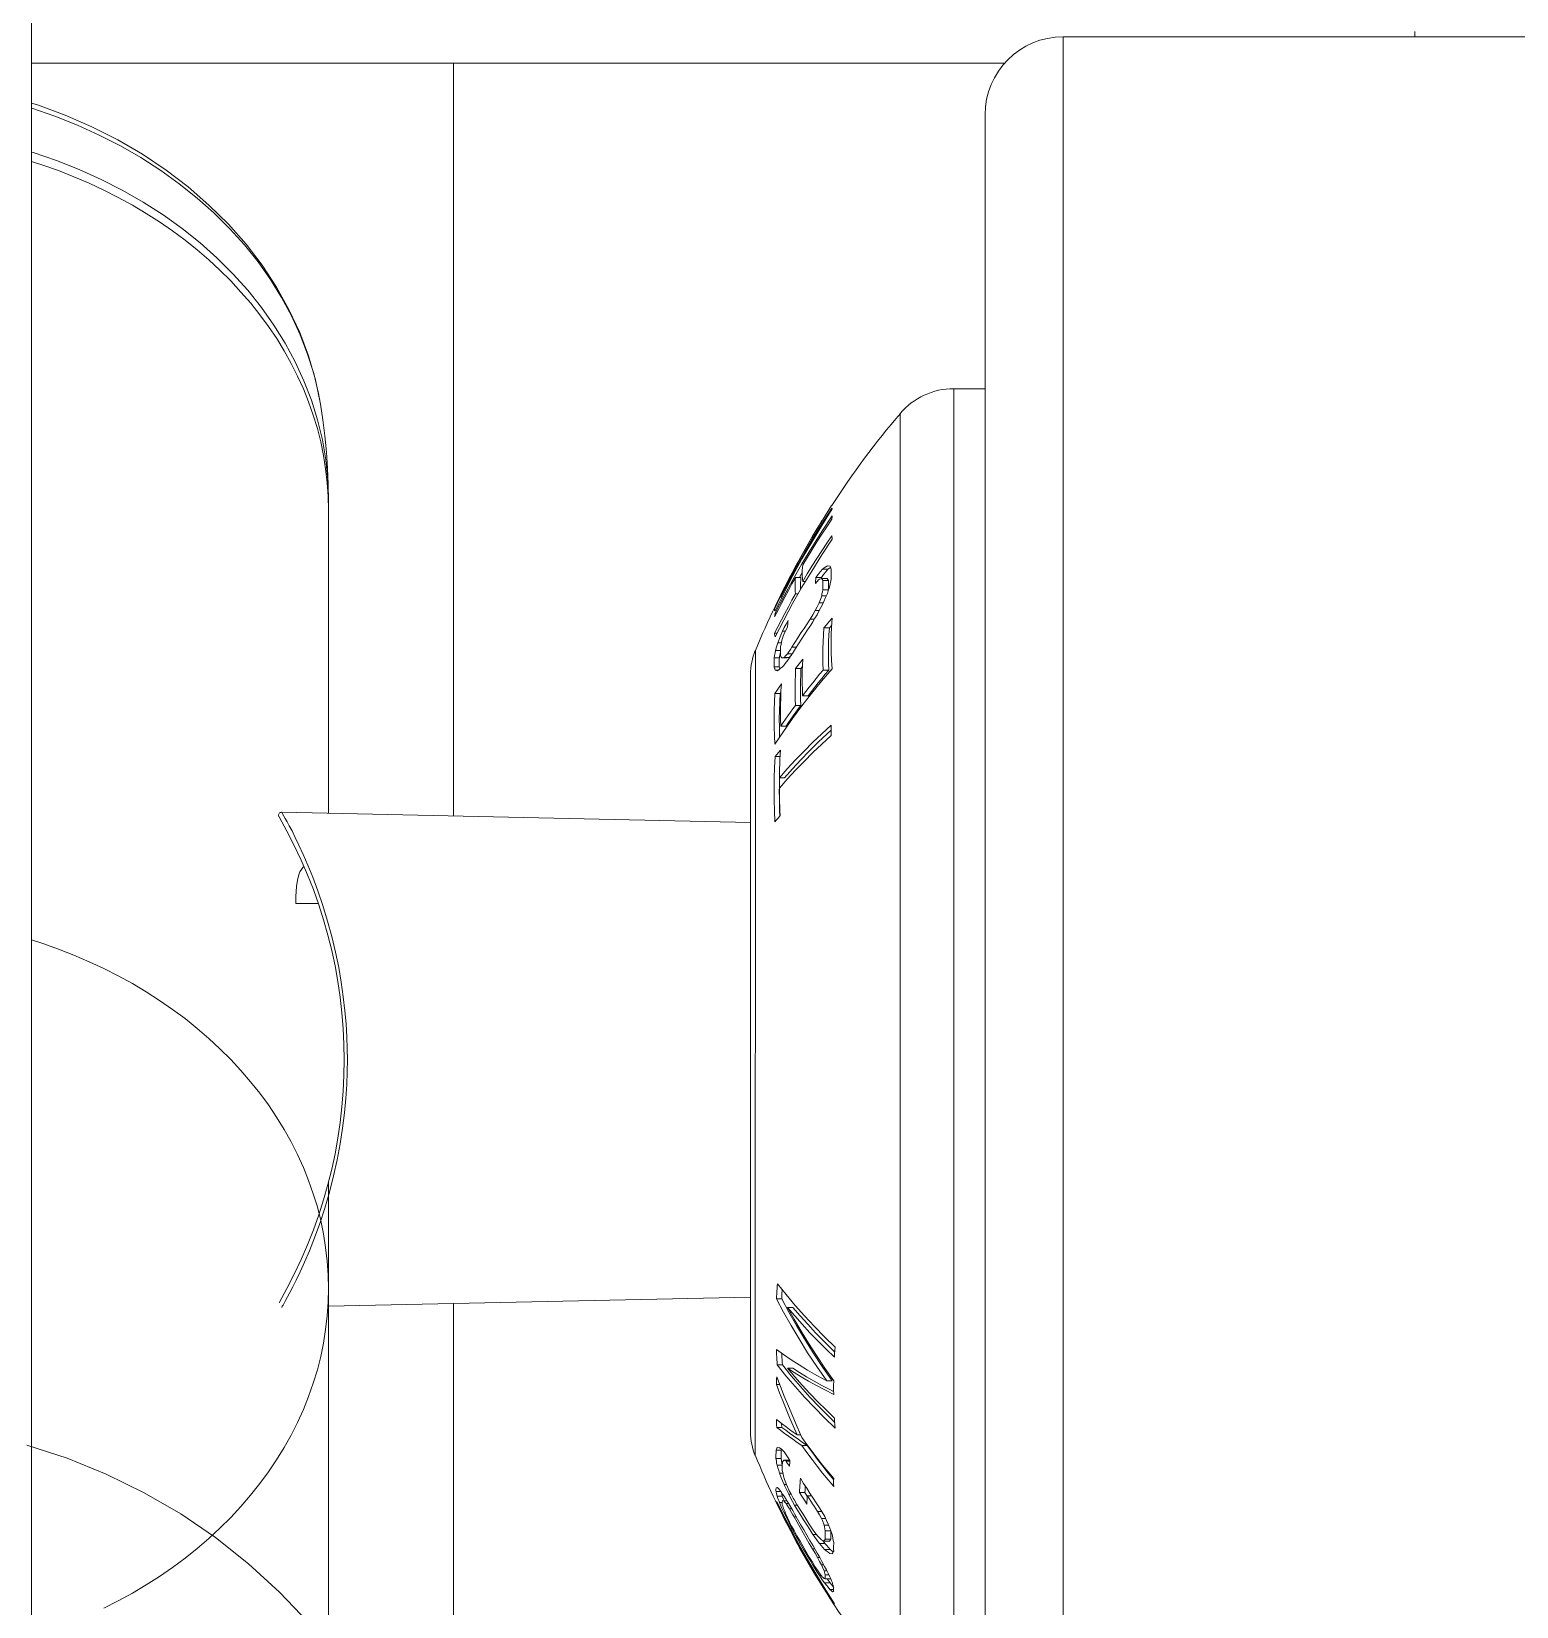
# Model space of a CAD drawing. Header units: centimetres. Extents: x 118932 to 154602, y -32682 to -23521.
# Drawn here: x 129555.51 to 129565.01, y -27725.06 to -27714.99 of the extents above; entities that cross this region are included whole.
import ezdxf

# ---------------------------------------------------------------- set-up
doc = ezdxf.new("R2010")
doc.units = ezdxf.units.CM
doc.header["$LTSCALE"] = 50
doc.header["$MEASUREMENT"] = 0
doc.layers.add('GEN_02_TF_Mobilya', color=7, linetype='Continuous', lineweight=5, true_color=0x745e3d)

# ---------------------------------------------------------------- blocks, each defined once
blk = doc.blocks.new('spor aletleri 2')
at = {"layer": 'GEN_02_TF_Mobilya'}
for p, q in [((1.349, -101.575), (7.575, -101.575)), ((4.048, -106.388), (4.048, -101.575)), ((7.448, -101.906), (7.448, -113.905)), ((6.905, -103.814), (6.905, -111.996)), ((6.408, -104.809), (6.443, -104.809)), ((6.261, -104.863), (6.279, -104.832)), ((6.282, -104.888), (6.299, -104.888)), ((6.366, -104.863), (6.401, -104.863)), ((6.411, -104.883), (6.447, -104.883)), ((6.142, -104.989), (6.147, -104.989)), ((6.1, -105.07), (6.108, -105.07)), ((6.106, -105.092), (6.114, -105.092)), ((6.102, -105.22), (6.116, -105.22)), ((6.152, -105.206), (6.171, -105.206)), ((6.416, -105.185), (6.452, -105.185)), ((5.979, -105.331), (5.978, -110.48)), ((6.107, -105.331), (6.141, -105.331)), ((6.123, -105.281), (6.145, -105.281)), ((6.099, -105.376), (6.133, -105.376)), ((6.147, -105.378), (6.162, -105.374)), ((5.948, -110.327), (5.948, -105.483)), ((6.236, -105.446), (6.27, -105.446)), ((6.104, -105.605), (6.138, -105.605)), ((6.105, -106.008), (6.137, -106.008)), ((2.949, -106.364), (5.948, -106.43)), ((3.248, -108.726), (3.248, -136.025)), ((3.248, -109.523), (5.948, -109.464)), ((4.048, -109.506), (4.048, -111.678)), ((6.114, -109.476), (6.148, -109.476)), ((6.119, -109.897), (6.152, -109.897)), ((6.111, -110.443), (6.144, -110.443)), ((6.277, -110.413), (6.311, -110.413)), ((6.11, -110.497), (6.144, -110.497)), ((6.175, -110.514), (6.2, -110.514)), ((6.2, -110.51), (6.194, -110.507)), ((6.162, -110.663), (6.179, -110.663)), ((6.111, -110.708), (6.142, -110.708)), ((6.119, -110.683), (6.121, -110.683)), ((6.16, -110.766), (6.152, -110.765)), ((6.163, -110.844), (6.171, -110.844)), ((6.175, -110.784), (6.193, -110.784)), ((6.227, -110.869), (6.241, -110.869)), ((6.229, -110.794), (6.248, -110.794)), ((6.192, -110.904), (6.199, -110.904)), ((6.402, -110.879), (6.428, -110.879)), ((6.419, -110.922), (6.447, -110.922)), ((6.229, -110.975), (6.237, -110.975)), ((6.388, -111.039), (6.423, -111.039)), ((6.377, -111.13), (6.392, -111.13)), ((6.347, -111.179), (6.356, -111.179)), ((6.389, -111.244), (6.4, -111.244)), ((6.418, -111.214), (6.436, -111.214)), ((6.426, -111.24), (6.449, -111.24))]:
    blk.add_line(p, q, dxfattribs=at)
at = {"layer": 'GEN_02_TF_Mobilya', "flags": 128}
for points in [[(1.349, -112.117), (1.349, -100.488)], [(10.198, -101.406), (10.198, -101.386), (10.198, -101.373)], [(3.248, -104.395), (3.248, -104.371), (3.247, -104.268), (3.243, -104.164), (3.236, -104.061), (3.225, -103.958), (3.213, -103.856), (3.197, -103.754), (3.165, -103.599), (3.12, -103.447), (3.064, -103.297), (2.995, -103.149), (2.915, -103.006), (2.824, -102.867), (2.721, -102.733), (2.608, -102.604), (2.484, -102.482), (2.351, -102.366), (2.209, -102.258), (2.059, -102.157), (1.9, -102.065), (1.735, -101.982), (1.563, -101.907), (1.386, -101.842), (1.349, -101.831)], [(1.349, -101.863), (1.35, -101.863), (1.498, -101.914), (1.642, -101.971), (1.782, -102.035), (1.918, -102.104), (2.049, -102.179), (2.175, -102.26), (2.294, -102.346), (2.408, -102.437), (2.516, -102.532), (2.617, -102.633), (2.711, -102.737), (2.798, -102.846), (2.877, -102.958), (2.948, -103.073), (3.012, -103.191), (3.068, -103.312), (3.115, -103.435), (3.154, -103.56), (3.184, -103.686), (3.197, -103.754)], [(1.349, -102.143), (1.359, -102.146), (1.508, -102.197), (1.654, -102.255), (1.795, -102.319), (1.932, -102.388), (2.064, -102.464), (2.191, -102.545), (2.312, -102.632), (2.427, -102.724), (2.535, -102.82), (2.637, -102.922), (2.732, -103.027), (2.819, -103.136), (2.899, -103.249), (2.971, -103.365), (3.035, -103.485), (3.091, -103.606), (3.139, -103.73), (3.178, -103.856), (3.209, -103.984), (3.231, -104.112), (3.244, -104.242), (3.248, -104.371)], [(3.248, -106.371), (3.248, -104.431), (3.246, -104.344), (3.24, -104.257), (3.23, -104.169), (3.216, -104.083), (3.199, -103.996), (3.177, -103.911), (3.151, -103.826), (3.121, -103.741), (3.088, -103.658), (3.051, -103.576), (3.01, -103.495), (2.965, -103.415), (2.917, -103.336), (2.865, -103.259), (2.809, -103.183), (2.751, -103.11), (2.688, -103.038), (2.623, -102.967), (2.554, -102.899), (2.483, -102.833), (2.408, -102.769), (2.331, -102.707), (2.251, -102.647), (2.168, -102.59), (2.082, -102.535), (1.994, -102.483), (1.904, -102.433), (1.811, -102.387), (1.717, -102.342), (1.62, -102.301), (1.522, -102.262), (1.422, -102.227), (1.349, -102.203)], [(7.448, -103.656), (7.248, -103.656), (7.248, -112.155), (7.448, -112.155)], [(6.467, -104.403), (6.466, -104.404), (6.401, -104.507), (6.341, -104.608), (6.285, -104.706), (6.234, -104.803), (6.186, -104.897), (6.142, -104.989), (6.192, -104.892), (6.243, -104.796), (6.296, -104.701), (6.351, -104.606), (6.408, -104.513), (6.467, -104.421), (6.467, -104.422), (6.468, -104.423), (6.469, -104.423), (6.469, -104.424), (6.47, -104.425), (6.47, -104.425), (6.404, -104.531), (6.339, -104.637), (6.277, -104.745), (6.217, -104.854), (6.16, -104.965), (6.105, -105.077), (6.104, -105.076), (6.103, -105.075), (6.102, -105.074), (6.102, -105.072), (6.101, -105.071), (6.1, -105.07), (6.142, -104.981), (6.187, -104.889), (6.235, -104.794), (6.288, -104.698), (6.345, -104.599), (6.384, -104.534), (6.405, -104.499)], [(6.236, -104.968), (6.234, -104.95), (6.233, -104.933), (6.233, -104.915), (6.233, -104.898), (6.234, -104.88), (6.236, -104.863), (6.213, -104.904), (6.19, -104.946), (6.168, -104.988), (6.145, -105.03), (6.124, -105.072), (6.102, -105.115), (6.103, -105.111), (6.103, -105.107), (6.104, -105.104), (6.104, -105.1), (6.105, -105.096), (6.106, -105.092), (6.16, -104.985), (6.218, -104.879), (6.277, -104.775), (6.339, -104.671), (6.404, -104.569), (6.47, -104.468)], [(6.47, -104.468), (6.47, -104.472), (6.469, -104.476), (6.469, -104.48), (6.468, -104.483), (6.467, -104.487), (6.467, -104.491), (6.435, -104.539), (6.403, -104.587), (6.372, -104.636), (6.342, -104.684), (6.312, -104.733), (6.282, -104.783), (6.28, -104.8), (6.279, -104.818), (6.279, -104.836), (6.279, -104.853), (6.28, -104.871), (6.282, -104.888), (6.311, -104.839), (6.341, -104.79), (6.372, -104.741), (6.403, -104.692), (6.435, -104.644), (6.467, -104.596), (6.467, -104.6), (6.468, -104.604), (6.469, -104.607), (6.469, -104.611), (6.47, -104.615), (6.47, -104.619), (6.404, -104.719), (6.339, -104.822), (6.277, -104.925), (6.217, -105.03), (6.16, -105.136), (6.105, -105.243), (6.104, -105.239), (6.103, -105.235), (6.103, -105.231), (6.102, -105.228), (6.102, -105.224), (6.102, -105.22), (6.123, -105.178), (6.145, -105.135), (6.167, -105.093), (6.19, -105.051), (6.212, -105.009), (6.236, -104.968), (6.252, -104.968)], [(6.404, -104.869), (6.388, -104.873), (6.383, -104.878), (6.363, -104.902), (6.363, -104.896), (6.364, -104.889), (6.364, -104.883), (6.365, -104.876), (6.365, -104.869), (6.366, -104.863), (6.38, -104.845), (6.394, -104.827), (6.408, -104.809), (6.419, -104.802), (6.429, -104.795), (6.44, -104.788), (6.457, -104.79), (6.458, -104.794), (6.459, -104.797), (6.46, -104.801), (6.462, -104.804), (6.463, -104.808), (6.464, -104.811), (6.464, -104.821), (6.464, -104.831), (6.464, -104.841), (6.464, -104.851), (6.464, -104.861), (6.464, -104.871), (6.461, -104.886), (6.458, -104.901), (6.456, -104.916), (6.45, -104.932), (6.445, -104.949)], [(6.401, -104.869), (6.401, -104.863), (6.415, -104.845), (6.429, -104.827), (6.443, -104.809), (6.46, -104.799)], [(6.268, -104.941), (6.267, -104.933), (6.267, -104.915), (6.267, -104.898), (6.269, -104.88), (6.27, -104.863), (6.236, -104.863)], [(6.411, -104.943), (6.411, -104.933), (6.411, -104.923), (6.411, -104.913), (6.411, -104.903), (6.411, -104.893), (6.411, -104.883), (6.41, -104.881), (6.409, -104.878), (6.407, -104.876), (6.406, -104.874), (6.405, -104.871), (6.404, -104.869), (6.439, -104.869), (6.44, -104.871), (6.441, -104.874), (6.443, -104.876), (6.444, -104.878), (6.445, -104.881), (6.447, -104.883), (6.446, -104.893), (6.446, -104.903), (6.446, -104.913), (6.446, -104.923), (6.446, -104.933), (6.446, -104.943), (6.445, -104.949), (6.44, -104.966), (6.428, -104.991), (6.417, -105.016), (6.407, -105.041), (6.39, -105.071)], [(6.362, -105.074), (6.374, -105.05), (6.387, -105.025)], [(6.413, -105.025), (6.387, -105.025), (6.395, -105.003), (6.403, -104.981), (6.433, -104.981)], [(6.403, -104.981), (6.405, -104.968), (6.408, -104.955), (6.411, -104.943), (6.446, -104.943)], [(6.413, -105.455), (6.411, -105.41), (6.411, -105.365), (6.411, -105.32), (6.412, -105.275), (6.414, -105.23), (6.416, -105.185), (6.434, -105.165), (6.451, -105.144), (6.469, -105.124), (6.466, -105.178), (6.464, -105.232), (6.464, -105.286), (6.464, -105.34), (6.466, -105.394), (6.469, -105.448), (6.402, -105.526), (6.338, -105.604), (6.276, -105.684), (6.216, -105.765), (6.158, -105.847), (6.103, -105.929), (6.101, -105.875), (6.099, -105.821), (6.099, -105.767), (6.1, -105.713), (6.101, -105.659), (6.104, -105.605), (6.118, -105.584), (6.131, -105.564), (6.145, -105.543)], [(6.213, -105.309), (6.232, -105.279), (6.251, -105.249), (6.27, -105.218), (6.29, -105.189), (6.31, -105.159), (6.33, -105.129), (6.357, -105.129)], [(6.36, -105.124), (6.346, -105.146), (6.333, -105.168), (6.313, -105.198), (6.293, -105.228), (6.273, -105.258), (6.254, -105.288)], [(6.33, -105.129), (6.346, -105.101), (6.362, -105.074), (6.388, -105.074)], [(6.39, -105.071), (6.374, -105.102), (6.36, -105.124)], [(6.099, -105.435), (6.099, -105.426), (6.099, -105.416), (6.099, -105.406), (6.099, -105.396), (6.099, -105.386), (6.099, -105.376), (6.102, -105.361), (6.105, -105.346), (6.107, -105.331), (6.115, -105.306), (6.123, -105.281), (6.137, -105.243), (6.152, -105.206), (6.164, -105.184), (6.176, -105.162), (6.188, -105.139), (6.187, -105.146), (6.187, -105.153), (6.186, -105.159), (6.186, -105.166), (6.185, -105.172), (6.185, -105.179), (6.177, -105.193), (6.163, -105.222), (6.155, -105.244), (6.148, -105.265), (6.145, -105.278), (6.143, -105.291), (6.14, -105.304), (6.14, -105.314), (6.139, -105.324), (6.139, -105.334), (6.139, -105.344), (6.139, -105.353), (6.139, -105.363), (6.141, -105.366), (6.142, -105.368), (6.143, -105.371), (6.144, -105.373), (6.146, -105.375), (6.147, -105.378), (6.181, -105.378), (6.195, -105.374)], [(6.281, -105.619), (6.316, -105.619), (6.337, -105.592), (6.359, -105.564), (6.381, -105.537), (6.403, -105.51), (6.426, -105.482), (6.448, -105.455), (6.447, -105.41), (6.446, -105.365), (6.446, -105.32), (6.447, -105.275), (6.449, -105.23), (6.452, -105.185), (6.467, -105.168)], [(6.254, -105.288), (6.235, -105.318), (6.216, -105.349), (6.204, -105.367), (6.192, -105.384), (6.179, -105.402), (6.169, -105.414), (6.16, -105.426), (6.15, -105.437), (6.14, -105.444), (6.131, -105.452), (6.121, -105.459), (6.106, -105.456)], [(6.215, -105.351), (6.184, -105.351), (6.189, -105.344), (6.203, -105.323), (6.213, -105.309), (6.241, -105.309)], [(6.124, -105.456), (6.106, -105.456), (6.105, -105.453), (6.104, -105.449), (6.103, -105.446), (6.101, -105.442), (6.1, -105.439), (6.099, -105.435), (6.132, -105.435), (6.132, -105.426), (6.132, -105.416), (6.132, -105.406), (6.132, -105.396), (6.132, -105.386), (6.133, -105.376), (6.134, -105.369), (6.137, -105.353), (6.139, -105.338)], [(6.141, -105.814), (6.175, -105.814), (6.19, -105.791), (6.206, -105.769), (6.221, -105.747), (6.237, -105.725), (6.253, -105.703), (6.269, -105.681), (6.268, -105.642), (6.267, -105.603), (6.267, -105.563), (6.268, -105.524), (6.269, -105.485), (6.27, -105.446), (6.28, -105.433)], [(6.184, -105.351), (6.173, -105.362), (6.162, -105.374), (6.195, -105.374), (6.209, -105.36)], [(6.235, -105.681), (6.234, -105.642), (6.233, -105.603), (6.233, -105.563), (6.233, -105.524), (6.235, -105.485), (6.236, -105.446), (6.251, -105.426), (6.267, -105.405), (6.282, -105.385), (6.281, -105.424), (6.279, -105.463), (6.279, -105.502), (6.279, -105.541), (6.28, -105.58), (6.281, -105.619), (6.302, -105.592), (6.324, -105.564), (6.346, -105.537), (6.368, -105.51), (6.39, -105.482), (6.413, -105.455), (6.448, -105.455)], [(6.136, -105.447), (6.133, -105.439), (6.132, -105.435)], [(6.134, -105.883), (6.134, -105.875), (6.133, -105.821), (6.132, -105.767), (6.133, -105.713), (6.135, -105.659), (6.138, -105.605), (6.142, -105.598)], [(6.145, -105.543), (6.142, -105.588), (6.141, -105.633), (6.14, -105.678), (6.139, -105.724), (6.14, -105.769), (6.141, -105.814), (6.156, -105.791), (6.172, -105.769), (6.187, -105.747), (6.203, -105.725), (6.219, -105.703), (6.235, -105.681), (6.269, -105.681)], [(6.166, -106.144), (6.133, -106.144), (6.133, -106.115), (6.134, -106.085), (6.135, -106.056), (6.136, -106.027), (6.137, -105.998), (6.139, -105.968), (6.127, -105.982), (6.116, -105.995), (6.105, -106.008), (6.102, -106.078), (6.1, -106.147), (6.099, -106.217), (6.099, -106.286), (6.101, -106.356), (6.104, -106.425), (6.115, -106.412), (6.126, -106.399), (6.138, -106.385), (6.136, -106.356), (6.135, -106.327), (6.134, -106.298), (6.133, -106.268), (6.133, -106.239), (6.133, -106.21), (6.133, -106.147), (6.133, -106.144), (6.183, -106.086), (6.235, -106.029), (6.29, -105.973), (6.346, -105.917), (6.404, -105.862), (6.464, -105.808), (6.464, -105.83), (6.464, -105.852), (6.464, -105.874), (6.404, -105.928), (6.346, -105.983), (6.29, -106.039), (6.235, -106.095), (6.183, -106.152), (6.133, -106.21)], [(6.166, -106.144), (6.217, -106.086), (6.27, -106.029), (6.324, -105.973), (6.381, -105.917), (6.439, -105.862), (6.464, -105.84)], [(6.136, -106.388), (6.134, -106.356), (6.133, -106.286), (6.132, -106.217)], [(2.931, -106.394), (2.93, -106.39), (2.929, -106.385), (2.929, -106.381), (2.93, -106.376), (2.933, -106.372), (2.936, -106.369), (2.939, -106.366), (2.944, -106.365), (2.948, -106.364), (2.949, -106.364), (2.95, -106.365), (2.952, -106.37), (2.963, -106.389), (2.972, -106.404), (2.983, -106.425), (2.997, -106.451), (3.015, -106.484), (3.035, -106.525), (3.059, -106.575), (3.087, -106.634), (3.117, -106.702), (3.148, -106.78), (3.181, -106.867), (3.213, -106.961), (3.243, -107.06), (3.27, -107.159), (3.294, -107.258), (3.314, -107.356), (3.33, -107.451), (3.343, -107.544), (3.353, -107.633), (3.361, -107.718), (3.365, -107.8), (3.368, -107.876), (3.369, -107.947), (3.368, -108.024), (3.365, -108.106), (3.359, -108.194), (3.351, -108.287), (3.339, -108.384), (3.323, -108.484), (3.304, -108.586), (3.281, -108.689), (3.255, -108.793), (3.225, -108.895), (3.193, -108.993), (3.159, -109.085), (3.127, -109.168), (3.095, -109.24), (3.067, -109.303), (3.042, -109.356), (3.02, -109.399), (3.001, -109.435), (2.986, -109.463), (2.974, -109.486), (2.958, -109.515), (2.953, -109.523), (2.95, -109.528), (2.949, -109.53)], [(3.182, -106.947), (3.04, -106.947), (3.04, -106.939), (3.04, -106.903), (3.041, -106.87), (3.044, -106.839), (3.048, -106.812), (3.053, -106.787), (3.059, -106.765), (3.066, -106.746), (3.075, -106.73), (3.084, -106.718), (3.091, -106.711)], [(1.811, -111.454), (1.904, -111.407), (1.994, -111.357), (2.082, -111.305), (2.168, -111.25), (2.25, -111.193), (2.331, -111.133), (2.408, -111.071), (2.483, -111.007), (2.554, -110.941), (2.623, -110.873), (2.688, -110.803), (2.75, -110.731), (2.809, -110.657), (2.865, -110.581), (2.916, -110.504), (2.965, -110.426), (3.009, -110.346), (3.05, -110.265), (3.088, -110.182), (3.121, -110.099), (3.151, -110.015), (3.177, -109.93), (3.199, -109.844), (3.216, -109.758), (3.23, -109.671), (3.24, -109.584), (3.246, -109.496), (3.248, -109.409), (3.246, -109.321), (3.24, -109.234), (3.23, -109.147), (3.216, -109.06), (3.199, -108.974), (3.177, -108.888), (3.151, -108.803), (3.121, -108.719), (3.088, -108.635), (3.05, -108.553), (3.009, -108.472), (2.965, -108.392), (2.916, -108.313), (2.865, -108.236), (2.809, -108.161), (2.75, -108.087), (2.688, -108.015), (2.623, -107.945), (2.554, -107.876), (2.483, -107.81), (2.408, -107.746), (2.331, -107.684), (2.25, -107.625), (2.168, -107.567), (2.082, -107.513), (1.994, -107.46), (1.904, -107.411), (1.811, -107.364), (1.717, -107.32), (1.62, -107.278), (1.522, -107.24), (1.422, -107.204), (1.349, -107.18)], [(6.435, -110), (6.372, -109.909), (6.313, -109.82), (6.258, -109.731), (6.207, -109.645), (6.159, -109.56), (6.114, -109.476), (6.115, -109.46), (6.116, -109.443), (6.117, -109.427), (6.118, -109.411), (6.119, -109.395), (6.12, -109.379), (6.176, -109.448), (6.234, -109.517), (6.294, -109.585), (6.357, -109.652), (6.422, -109.718), (6.489, -109.784), (6.488, -109.805), (6.486, -109.827), (6.485, -109.849), (6.431, -109.797), (6.379, -109.744), (6.328, -109.692), (6.279, -109.638), (6.231, -109.584), (6.185, -109.53)], [(6.479, -110.068), (6.459, -110.057), (6.405, -110.029), (6.354, -110.001), (6.306, -109.973), (6.261, -109.946), (6.218, -109.919), (6.184, -109.919), (6.231, -109.973), (6.279, -110.027), (6.328, -110.081), (6.379, -110.133), (6.431, -110.186), (6.485, -110.238), (6.486, -110.259), (6.488, -110.281), (6.489, -110.302), (6.422, -110.237), (6.356, -110.171), (6.293, -110.104), (6.233, -110.036), (6.174, -109.967), (6.119, -109.897), (6.118, -109.881), (6.117, -109.865), (6.116, -109.849), (6.115, -109.832), (6.114, -109.816), (6.113, -109.8), (6.159, -109.832), (6.207, -109.865), (6.258, -109.898), (6.313, -109.931), (6.372, -109.965), (6.435, -110), (6.47, -110), (6.407, -109.909), (6.348, -109.82), (6.293, -109.731), (6.241, -109.645), (6.193, -109.56), (6.148, -109.476), (6.148, -109.46), (6.149, -109.443), (6.151, -109.417)], [(6.487, -109.816), (6.467, -109.797), (6.414, -109.744), (6.363, -109.692), (6.314, -109.638), (6.265, -109.584), (6.219, -109.53), (6.185, -109.53), (6.227, -109.605), (6.272, -109.682), (6.319, -109.759), (6.37, -109.838), (6.423, -109.919), (6.48, -110), (6.479, -110.029), (6.479, -110.057), (6.48, -110.086), (6.423, -110.057), (6.37, -110.029), (6.319, -110.001), (6.272, -109.973), (6.227, -109.946), (6.184, -109.919)], [(6.487, -110.265), (6.457, -110.237), (6.391, -110.171), (6.328, -110.104), (6.267, -110.036), (6.208, -109.967), (6.152, -109.897), (6.151, -109.881), (6.15, -109.865), (6.149, -109.849), (6.148, -109.824)], [(6.136, -110.024), (6.113, -110.024), (6.114, -110.007), (6.115, -109.99), (6.116, -109.973), (6.14, -110.035), (6.164, -110.098), (6.19, -110.162), (6.218, -110.228), (6.247, -110.294), (6.277, -110.362), (6.309, -110.407), (6.342, -110.451), (6.375, -110.495), (6.409, -110.539), (6.444, -110.582), (6.48, -110.625), (6.479, -110.642), (6.479, -110.659), (6.48, -110.676), (6.444, -110.633), (6.409, -110.59), (6.375, -110.546), (6.342, -110.502), (6.309, -110.458), (6.277, -110.413), (6.247, -110.393), (6.218, -110.373), (6.19, -110.353), (6.164, -110.334), (6.139, -110.315), (6.116, -110.297)], [(6.269, -110.344), (6.246, -110.344), (6.221, -110.288), (6.198, -110.234), (6.175, -110.181), (6.154, -110.128), (6.133, -110.076), (6.113, -110.024)], [(3.12, -111.544), (2.935, -111.35), (2.737, -111.169), (2.526, -111.002), (2.303, -110.851), (2.07, -110.716), (1.827, -110.597), (1.577, -110.495), (1.319, -110.411)], [(6.149, -110.297), (6.116, -110.297), (6.114, -110.28), (6.113, -110.263), (6.113, -110.246), (6.133, -110.262)], [(6.133, -110.262), (6.153, -110.277), (6.175, -110.294), (6.198, -110.31), (6.221, -110.327), (6.246, -110.344)], [(6.48, -110.633), (6.445, -110.59), (6.411, -110.546), (6.377, -110.502), (6.344, -110.458), (6.311, -110.413), (6.281, -110.393), (6.252, -110.373), (6.224, -110.353), (6.198, -110.334), (6.173, -110.315), (6.149, -110.297), (6.147, -110.273)], [(6.118, -110.539), (6.115, -110.525), (6.113, -110.511), (6.11, -110.497), (6.11, -110.488), (6.11, -110.479), (6.11, -110.47), (6.111, -110.461), (6.111, -110.452), (6.111, -110.443), (6.112, -110.44), (6.114, -110.437), (6.115, -110.434), (6.116, -110.431), (6.118, -110.428), (6.119, -110.426), (6.134, -110.427), (6.144, -110.435), (6.154, -110.444), (6.164, -110.453), (6.176, -110.472), (6.188, -110.491), (6.2, -110.51), (6.2, -110.516), (6.199, -110.522), (6.199, -110.528), (6.198, -110.534), (6.198, -110.54), (6.197, -110.546), (6.179, -110.519), (6.175, -110.514), (6.16, -110.507), (6.194, -110.507)], [(6.133, -110.589), (6.128, -110.572), (6.123, -110.556), (6.118, -110.539), (6.151, -110.539), (6.149, -110.525), (6.146, -110.511), (6.144, -110.497), (6.144, -110.488), (6.144, -110.479), (6.144, -110.47), (6.144, -110.461), (6.144, -110.452), (6.144, -110.443), (6.147, -110.438)], [(6.16, -110.507), (6.159, -110.509), (6.157, -110.511), (6.156, -110.513), (6.155, -110.515), (6.153, -110.516), (6.152, -110.518), (6.152, -110.527), (6.151, -110.536), (6.151, -110.545), (6.151, -110.554), (6.151, -110.563), (6.151, -110.572), (6.154, -110.585), (6.156, -110.597), (6.159, -110.609), (6.166, -110.63), (6.174, -110.652), (6.185, -110.677), (6.196, -110.702), (6.206, -110.72), (6.221, -110.749), (6.226, -110.758), (6.245, -110.79), (6.264, -110.821), (6.284, -110.853), (6.304, -110.884), (6.324, -110.915), (6.344, -110.947), (6.36, -110.969), (6.377, -110.991), (6.389, -111.004)], [(6.192, -110.725), (6.184, -110.708), (6.167, -110.673), (6.162, -110.663), (6.152, -110.638), (6.142, -110.613), (6.133, -110.589), (6.155, -110.589)], [(6.262, -110.713), (6.262, -110.698), (6.263, -110.683), (6.264, -110.668), (6.265, -110.653), (6.266, -110.638), (6.268, -110.623), (6.287, -110.655), (6.307, -110.686), (6.33, -110.722), (6.348, -110.749), (6.368, -110.78), (6.389, -110.812), (6.406, -110.84), (6.423, -110.868), (6.434, -110.892), (6.445, -110.917), (6.456, -110.942), (6.461, -110.958), (6.467, -110.975), (6.472, -110.991), (6.475, -111.005), (6.477, -111.02), (6.48, -111.034), (6.48, -111.043), (6.479, -111.052), (6.479, -111.061), (6.479, -111.07), (6.479, -111.079), (6.48, -111.088), (6.478, -111.091), (6.477, -111.093), (6.475, -111.096), (6.474, -111.099), (6.473, -111.102), (6.472, -111.105), (6.455, -111.104), (6.444, -111.095), (6.432, -111.086), (6.422, -111.078)], [(6.118, -110.737), (6.117, -110.733), (6.116, -110.728), (6.114, -110.723), (6.113, -110.718), (6.112, -110.713), (6.111, -110.708), (6.11, -110.704), (6.11, -110.7), (6.11, -110.696), (6.11, -110.692), (6.111, -110.687), (6.111, -110.683), (6.119, -110.681), (6.124, -110.686), (6.129, -110.691), (6.134, -110.696), (6.143, -110.71), (6.153, -110.724), (6.163, -110.738)], [(6.152, -110.777), (6.133, -110.777), (6.128, -110.764), (6.123, -110.751), (6.118, -110.737), (6.151, -110.737), (6.148, -110.723), (6.145, -110.713)], [(6.162, -110.765), (6.159, -110.757), (6.151, -110.737)], [(6.211, -110.818), (6.197, -110.818), (6.193, -110.812), (6.178, -110.789), (6.175, -110.784), (6.17, -110.778), (6.164, -110.772), (6.16, -110.766), (6.18, -110.766), (6.152, -110.765), (6.152, -110.769), (6.151, -110.773), (6.151, -110.777), (6.151, -110.781), (6.151, -110.786), (6.151, -110.79), (6.154, -110.798), (6.157, -110.807), (6.159, -110.816), (6.167, -110.834), (6.174, -110.852), (6.185, -110.876), (6.196, -110.899), (6.211, -110.928), (6.226, -110.957), (6.245, -110.991), (6.265, -111.025), (6.284, -111.059), (6.304, -111.093), (6.324, -111.127), (6.344, -111.16), (6.36, -111.186), (6.377, -111.211), (6.389, -111.229), (6.402, -111.246), (6.407, -111.252), (6.413, -111.258), (6.418, -111.264), (6.426, -111.265)], [(6.163, -110.738), (6.173, -110.754), (6.183, -110.77), (6.193, -110.786), (6.205, -110.807)], [(6.37, -110.982), (6.347, -110.982), (6.327, -110.951), (6.307, -110.92), (6.287, -110.889), (6.267, -110.857), (6.248, -110.826), (6.229, -110.794), (6.217, -110.771), (6.204, -110.748), (6.192, -110.725), (6.209, -110.725)], [(6.312, -110.734), (6.311, -110.743), (6.31, -110.752), (6.31, -110.761), (6.309, -110.77), (6.309, -110.779), (6.309, -110.788), (6.293, -110.763), (6.277, -110.738), (6.262, -110.713), (6.296, -110.713)], [(6.311, -110.738), (6.296, -110.713), (6.297, -110.698), (6.297, -110.683), (6.298, -110.672)], [(6.403, -110.835), (6.377, -110.835), (6.366, -110.818), (6.355, -110.802), (6.344, -110.785), (6.333, -110.768), (6.322, -110.751), (6.312, -110.734), (6.338, -110.734)], [(6.424, -111.33), (6.42, -111.33), (6.365, -111.239), (6.311, -111.148), (6.259, -111.056), (6.209, -110.963), (6.161, -110.869), (6.114, -110.774), (6.117, -110.774), (6.173, -110.886), (6.231, -110.997), (6.291, -111.106), (6.354, -111.214)], [(6.422, -111.292), (6.407, -111.271), (6.389, -111.244), (6.375, -111.222), (6.361, -111.201), (6.347, -111.179), (6.327, -111.145), (6.307, -111.112), (6.287, -111.078), (6.268, -111.044), (6.249, -111.01), (6.229, -110.975), (6.217, -110.952), (6.204, -110.928), (6.192, -110.904), (6.177, -110.874), (6.163, -110.844), (6.147, -110.81), (6.138, -110.788), (6.133, -110.777)], [(6.344, -111.073), (6.324, -111.039), (6.304, -111.005), (6.284, -110.972), (6.265, -110.938), (6.246, -110.903), (6.227, -110.869), (6.219, -110.857), (6.202, -110.827), (6.197, -110.818)], [(6.205, -110.807), (6.218, -110.829), (6.23, -110.85), (6.249, -110.885), (6.268, -110.919), (6.288, -110.953), (6.308, -110.987), (6.327, -111.02), (6.348, -111.054), (6.361, -111.078), (6.375, -111.101), (6.389, -111.125), (6.405, -111.155), (6.422, -111.186), (6.433, -111.208), (6.444, -111.23), (6.455, -111.252), (6.461, -111.266)], [(6.426, -110.958), (6.424, -110.946), (6.421, -110.934), (6.419, -110.922), (6.408, -110.893), (6.402, -110.879), (6.39, -110.857), (6.377, -110.835)], [(6.461, -111.012), (6.426, -111.012), (6.425, -111.014), (6.423, -111.016), (6.422, -111.018), (6.421, -111.02), (6.419, -111.022), (6.418, -111.024), (6.453, -111.024), (6.455, -111.022), (6.456, -111.02), (6.457, -111.018), (6.459, -111.016), (6.46, -111.014), (6.461, -111.012), (6.461, -111.003), (6.461, -110.994), (6.461, -110.985), (6.462, -110.967), (6.462, -110.96)], [(6.426, -111.012), (6.426, -111.003), (6.426, -110.994), (6.426, -110.985), (6.426, -110.976), (6.426, -110.967), (6.426, -110.958), (6.462, -110.958)], [(6.218, -110.987), (6.248, -111.043), (6.302, -111.137), (6.359, -111.232)], [(6.354, -111.214), (6.419, -111.321), (6.486, -111.426), (6.481, -111.427), (6.416, -111.327), (6.355, -111.23), (6.307, -111.148), (6.299, -111.134), (6.262, -111.067)], [(6.402, -111.177), (6.389, -111.154), (6.377, -111.13), (6.361, -111.102), (6.344, -111.073), (6.358, -111.073)], [(6.41, -111.02), (6.423, -111.039), (6.435, -111.052), (6.446, -111.065), (6.457, -111.078), (6.422, -111.078), (6.41, -111.065), (6.399, -111.052), (6.388, -111.039), (6.374, -111.02), (6.354, -110.992), (6.347, -110.982)], [(6.389, -111.004), (6.402, -111.017), (6.418, -111.024)], [(6.477, -111.093), (6.468, -111.086), (6.457, -111.078)], [(6.48, -111.333), (6.455, -111.333), (6.466, -111.343), (6.472, -111.348), (6.478, -111.346), (6.48, -111.346), (6.479, -111.342), (6.479, -111.338), (6.479, -111.334), (6.479, -111.329), (6.479, -111.325), (6.48, -111.321), (6.478, -111.316), (6.477, -111.311), (6.476, -111.307), (6.474, -111.302), (6.473, -111.297), (6.472, -111.292), (6.466, -111.279), (6.462, -111.265), (6.426, -111.265), (6.426, -111.26), (6.426, -111.256), (6.426, -111.252), (6.426, -111.248), (6.426, -111.244), (6.426, -111.24), (6.423, -111.231), (6.421, -111.222), (6.418, -111.214), (6.408, -111.192), (6.402, -111.177), (6.417, -111.177)], [(6.479, -111.319), (6.474, -111.312), (6.463, -111.299), (6.457, -111.292), (6.438, -111.265)], [(6.455, -111.333), (6.444, -111.319), (6.433, -111.306), (6.422, -111.292), (6.457, -111.292)]]:
    blk.add_lwpolyline(points, dxfattribs=at)
blk.add_lwpolyline([(7.948, -114.405), (7.948, -101.406), (25.846, -101.406), (25.846, -114.405)], close=True, dxfattribs=at)
at = {"layer": 'GEN_02_TF_Mobilya'}
for centre, radius, start, end in [((7.948, -101.906), 0.5, 89.9993, 179.9993), ((7.248, -104.106), 0.45, 89.9993, 139.5974), ((11.246, -107.508), 5.699, 139.5974, 146.9817), ((11.246, -107.508), 5.699, 151.2227, 157.5389), ((6.348, -105.483), 0.4, 157.5389, 179.9993), ((0.249, -107.947), 3.1, 329.9364, 30.061), ((6.348, -110.327), 0.4, 179.9993, 202.4598), ((11.246, -108.302), 5.699, 202.4598, 208.1105), ((11.246, -108.302), 5.699, 212.297, 220.4013)]:
    blk.add_arc(centre, radius, start, end, dxfattribs=at)
blk = doc.blocks.new('c blok level -1 tefriş')
blk.add_blockref('spor aletleri 2', (-32.486, 927.178, -0.003))

msp = doc.modelspace()

# ---------------------------------------------------------------- block references
msp.add_blockref('c blok level -1 tefriş', (129586.651, -28540.795, 0.003))

doc.saveas('drawing.dxf')
